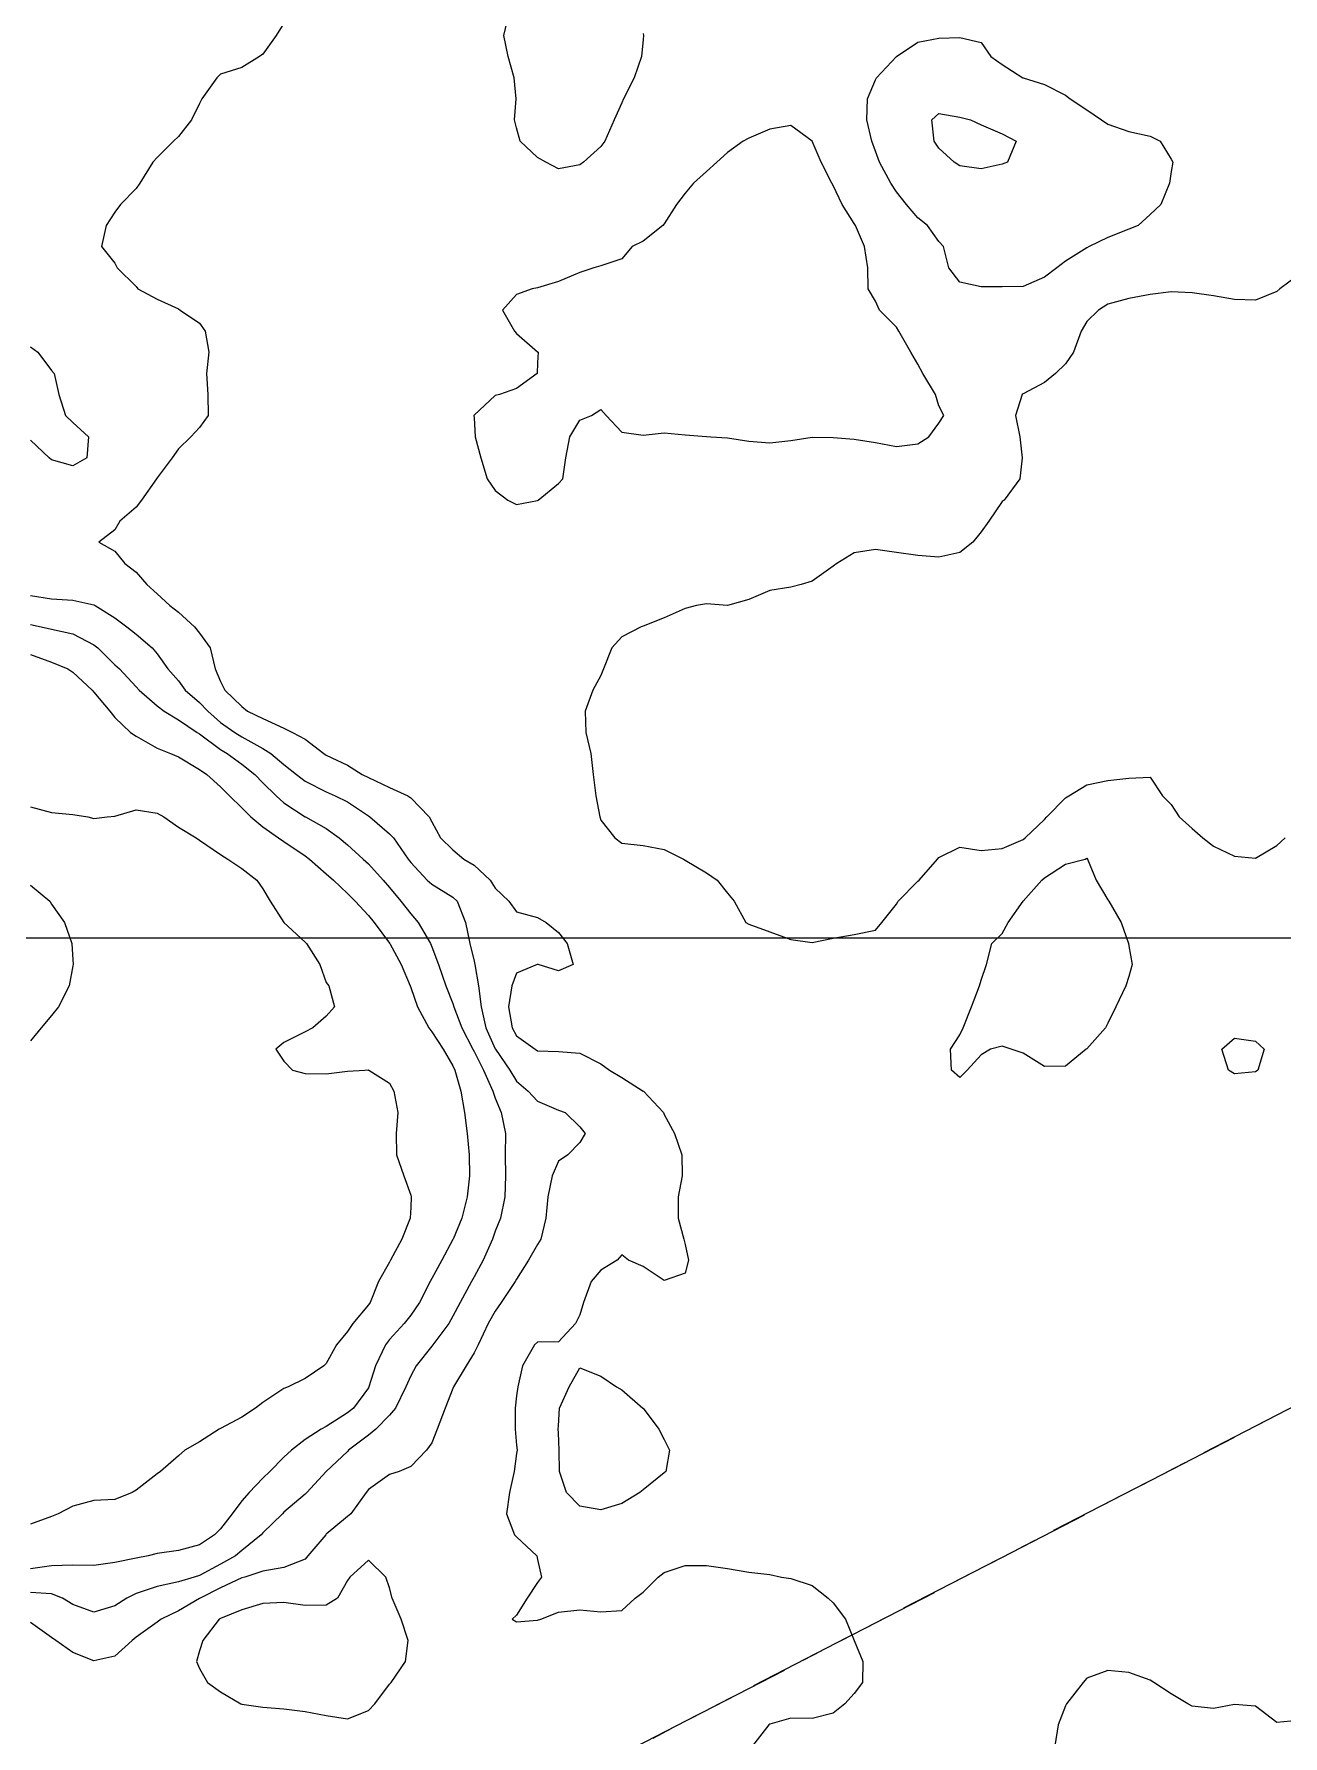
# Model space of a CAD drawing. Header units: centimetres. Extents: x 0 to 642158, y -847 to 649707.
# Drawn here: x 617417.83 to 617447.4, y 620768.49 to 620808.78 of the extents above; entities that cross this region are included whole.
import ezdxf

# ---------------------------------------------------------------- set-up
doc = ezdxf.new("R2010")
doc.units = ezdxf.units.CM
doc.header["$MEASUREMENT"] = 0
doc.linetypes.add('CENTERX2', pattern=[4, 2.5, -0.5, 0.5, -0.5])
doc.layers.add('MEV_grille', color=254, linetype='Continuous', lineweight=9)
doc.layers.add('WAL_topographie 0.5', color=253, linetype='Continuous', lineweight=20)
doc.layers.add('SPW_parcellaire cadastral', color=7, linetype='CENTERX2', lineweight=25, true_color=0xff0542)

# ---------------------------------------------------------------- blocks, each defined once
blk = doc.blocks.new('*U114')
at = {"layer": 'MEV_grille', "transparency": 33554687}
blk.add_lwpolyline([(-1338.461, 0), (1338.461, 0)], dxfattribs=at)
blk = doc.blocks.new('*U115')
at = {"layer": 'MEV_grille', "color": 0, "linetype": 'ByBlock', "lineweight": -2, "transparency": 16777216}
blk.add_blockref('*U114', (0, -1600), dxfattribs=at)

msp = doc.modelspace()

# ---------------------------------------------------------------- linework, layer by layer
at = {"layer": 'SPW_parcellaire cadastral'}
for points in [[(617445.143, 620944.903), (617450.229, 620932.944), (617453.012, 620927.377), (617460.44, 620932.438), (617479.493, 620945.43), (617546.487, 620840.855), (617454.845, 620780.014), (617404.956, 620754.186)], [(617404.956, 620754.186), (617454.845, 620780.014), (617546.487, 620840.855), (617597.653, 620762.022), (617447.371, 620685.97), (617443.362, 620692.406), (617418.115, 620733.491), (617404.956, 620754.186)]]:
    msp.add_lwpolyline(points, dxfattribs=at)
at = {"layer": 'WAL_topographie 0.5'}
for points in [[(617430.837, 620805.75), (617430.75, 620805.687), (617430.25, 620805.595), (617429.945, 620805.75), (617429.75, 620805.86), (617429.344, 620806.25), (617429.25, 620806.567), (617429.204, 620806.75), (617429.245, 620807.25), (617429.195, 620807.75), (617429.054, 620808.25), (617428.958, 620808.75), (617429.074, 620809.25)], [(617423.75, 620809.042), (617423.566, 620808.75), (617423.25, 620808.311), (617423.174, 620808.25), (617422.75, 620807.995), (617422.25, 620807.837), (617422.16, 620807.75), (617421.807, 620807.25), (617421.75, 620807.142), (617421.564, 620806.75), (617421.25, 620806.355), (617421.138, 620806.25), (617420.75, 620805.862), (617420.647, 620805.75), (617420.34, 620805.25), (617420.25, 620805.128), (617419.882, 620804.75), (617419.75, 620804.565), (617419.543, 620804.25), (617419.432, 620803.75), (617419.75, 620803.361), (617419.804, 620803.25), (617420.25, 620802.804), (617420.288, 620802.75), (617420.75, 620802.503), (617421.25, 620802.277), (617421.29, 620802.25), (617421.75, 620801.937), (617421.888, 620801.75), (617421.973, 620801.25), (617421.916, 620800.75), (617421.951, 620800.25), (617421.954, 620799.75), (617421.75, 620799.468), (617421.549, 620799.25), (617421.25, 620798.96), (617421.105, 620798.75), (617420.75, 620798.28), (617420.734, 620798.25), (617420.377, 620797.75), (617420.25, 620797.58), (617419.868, 620797.25), (617419.75, 620797.047), (617419.37, 620796.75), (617419.75, 620796.541), (617419.986, 620796.25), (617420.25, 620796.045), (617420.507, 620795.75), (617420.75, 620795.533), (617421.052, 620795.25), (617421.25, 620795.096), (617421.63, 620794.75), (617421.75, 620794.599), (617422.002, 620794.25), (617422.119, 620793.75), (617422.25, 620793.451), (617422.35, 620793.25), (617422.75, 620792.86), (617422.89, 620792.75), (617423.25, 620792.574), (617423.75, 620792.347), (617423.952, 620792.25), (617424.25, 620792.089), (617424.69, 620791.75), (617424.75, 620791.712), (617425.25, 620791.474), (617425.602, 620791.25), (617425.75, 620791.179), (617426.25, 620790.947), (617426.682, 620790.75), (617426.75, 620790.703), (617427.183, 620790.25), (617427.25, 620790.129), (617427.457, 620789.75), (617427.75, 620789.469), (617428.011, 620789.25), (617428.25, 620789.109), (617428.628, 620788.75), (617428.75, 620788.557), (617429.076, 620788.25), (617429.25, 620788.004), (617429.75, 620787.863), (617429.954, 620787.75), (617430.25, 620787.508), (617430.45, 620787.25), (617430.596, 620786.75), (617430.25, 620786.605), (617429.768, 620786.75), (617429.75, 620786.755), (617429.742, 620786.75), (617429.25, 620786.551), (617429.141, 620786.25), (617429.062, 620785.75), (617429.148, 620785.25), (617429.25, 620785.067), (617429.697, 620784.75), (617429.75, 620784.711), (617430.25, 620784.697), (617430.75, 620784.655), (617431.25, 620784.403), (617431.457, 620784.25), (617431.75, 620784.077), (617432.25, 620783.754), (617432.261, 620783.75), (617432.735, 620783.25), (617432.75, 620783.2), (617432.995, 620782.75), (617433.17, 620782.25), (617433.172, 620781.75), (617433.077, 620781.25), (617433.082, 620780.75), (617433.216, 620780.25), (617433.25, 620780.121), (617433.323, 620779.75), (617433.25, 620779.447), (617432.75, 620779.272), (617432.25, 620779.604), (617431.903, 620779.75), (617431.75, 620779.879), (617431.635, 620779.75), (617431.25, 620779.512), (617431.019, 620779.25), (617430.836, 620778.75), (617430.75, 620778.458), (617430.648, 620778.25), (617430.25, 620777.821), (617429.75, 620777.814), (617429.679, 620777.75), (617429.395, 620777.25), (617429.288, 620776.75), (617429.25, 620776.544), (617429.226, 620776.25), (617429.224, 620775.75), (617429.25, 620775.375), (617429.269, 620775.25), (617429.25, 620775.175), (617429.198, 620774.75), (617429.086, 620774.25), (617429.014, 620773.75), (617429.209, 620773.25), (617429.25, 620773.2), (617429.738, 620772.75), (617429.75, 620772.667), (617429.843, 620772.25), (617429.75, 620772.123), (617429.506, 620771.75), (617429.25, 620771.346), (617429.152, 620771.25), (617429.25, 620771.19), (617429.75, 620771.225), (617429.833, 620771.25), (617430.25, 620771.418), (617430.75, 620771.474), (617431.25, 620771.425), (617431.75, 620771.455), (617432.062, 620771.75), (617432.25, 620771.889), (617432.608, 620772.25), (617432.75, 620772.359), (617433.25, 620772.522), (617433.75, 620772.524), (617434.25, 620772.454), (617434.75, 620772.368), (617435.25, 620772.306), (617435.53, 620772.25), (617435.75, 620772.215), (617436.25, 620772.053), (617436.63, 620771.75), (617436.75, 620771.641), (617437.042, 620771.25), (617437.25, 620770.75), (617437.25, 620770.75), (617437.449, 620770.25), (617437.441, 620769.75), (617437.25, 620769.488), (617437.027, 620769.25), (617436.75, 620769.026), (617436.25, 620768.903), (617435.75, 620768.909), (617435.25, 620768.764), (617435.229, 620768.75), (617434.838, 620768.25)], [(617432.25, 620808.801), (617432.261, 620808.75), (617432.25, 620808.653), (617432.211, 620808.25), (617432.042, 620807.75), (617431.79, 620807.25), (617431.75, 620807.158), (617431.569, 620806.75), (617431.347, 620806.25), (617431.25, 620806.121), (617430.837, 620805.75)], [(617442.044, 620803.25), (617441.75, 620803.026), (617441.25, 620802.809), (617440.75, 620802.795), (617440.25, 620802.8), (617439.75, 620802.906), (617439.486, 620803.25), (617439.359, 620803.75), (617439.25, 620803.871), (617438.98, 620804.25), (617438.75, 620804.436), (617438.486, 620804.75), (617438.25, 620805.048), (617438.115, 620805.25), (617437.848, 620805.75), (617437.75, 620806.01), (617437.661, 620806.25), (617437.55, 620806.75), (617437.559, 620807.25), (617437.75, 620807.698), (617437.776, 620807.75), (617438.245, 620808.25), (617438.25, 620808.255), (617438.75, 620808.594), (617439.25, 620808.684), (617439.75, 620808.701), (617440.25, 620808.585), (617440.483, 620808.25), (617440.75, 620808.064), (617441.242, 620807.75), (617441.25, 620807.747), (617441.75, 620807.588), (617442.25, 620807.335), (617442.357, 620807.25), (617442.75, 620806.987), (617443.105, 620806.75), (617443.25, 620806.647), (617443.75, 620806.474), (617444.25, 620806.363), (617444.491, 620806.25), (617444.75, 620805.82), (617444.79, 620805.75), (617444.75, 620805.531), (617444.714, 620805.25), (617444.503, 620804.75), (617444.25, 620804.51), (617443.969, 620804.25), (617443.75, 620804.164), (617443.25, 620803.968), (617442.81, 620803.75), (617442.75, 620803.723), (617442.25, 620803.41), (617442.044, 620803.25)], [(617440.875, 620805.75), (617440.75, 620805.704), (617440.25, 620805.595), (617439.75, 620805.664), (617439.615, 620805.75), (617439.25, 620806.082), (617439.141, 620806.25), (617439.083, 620806.75), (617439.25, 620806.901), (617439.75, 620806.819), (617440, 620806.75), (617440.25, 620806.632), (617440.75, 620806.419), (617441.083, 620806.25), (617440.875, 620805.75)], [(617429.75, 620797.741), (617429.763, 620797.75), (617430.25, 620798.142), (617430.348, 620798.25), (617430.424, 620798.75), (617430.519, 620799.25), (617430.75, 620799.644), (617431.028, 620799.75), (617431.25, 620799.896), (617431.375, 620799.75), (617431.75, 620799.359), (617432.25, 620799.289), (617432.75, 620799.341), (617433.25, 620799.295), (617433.75, 620799.259), (617433.857, 620799.25), (617434.25, 620799.222), (617434.75, 620799.143), (617435.25, 620799.109), (617435.75, 620799.163), (617436.25, 620799.239), (617436.75, 620799.235), (617437.25, 620799.195), (617437.75, 620799.112), (617438.25, 620799.017), (617438.75, 620799.079), (617439.011, 620799.25), (617439.25, 620799.57), (617439.369, 620799.75), (617439.25, 620799.978), (617439.172, 620800.25), (617438.87, 620800.75), (617438.75, 620800.97), (617438.587, 620801.25), (617438.305, 620801.75), (617438.25, 620801.843), (617437.846, 620802.25), (617437.75, 620802.461), (617437.578, 620802.75), (617437.568, 620803.25), (617437.489, 620803.75), (617437.277, 620804.25), (617437.25, 620804.296), (617436.962, 620804.75), (617436.75, 620805.202), (617436.718, 620805.25), (617436.469, 620805.75), (617436.25, 620806.25), (617436.25, 620806.25), (617435.75, 620806.616), (617435.25, 620806.535), (617434.75, 620806.322), (617434.622, 620806.25), (617434.25, 620805.981), (617433.995, 620805.75), (617433.75, 620805.526), (617433.443, 620805.25), (617433.25, 620805.016), (617433.038, 620804.75), (617432.75, 620804.29), (617432.714, 620804.25), (617432.25, 620803.881), (617431.989, 620803.75), (617431.75, 620803.458), (617431.25, 620803.295), (617431.083, 620803.25), (617430.75, 620803.137), (617430.25, 620802.928), (617429.75, 620802.778), (617429.625, 620802.75), (617429.25, 620802.621), (617428.921, 620802.25), (617429.203, 620801.75), (617429.25, 620801.696), (617429.75, 620801.258), (617429.763, 620801.25), (617429.75, 620801), (617429.743, 620800.75), (617429.25, 620800.394), (617428.85, 620800.25), (617428.75, 620800.224), (617428.25, 620799.758), (617428.246, 620799.75), (617428.25, 620799.694), (617428.272, 620799.25), (617428.407, 620798.75), (617428.563, 620798.25), (617428.75, 620797.974), (617429.052, 620797.75), (617429.25, 620797.646), (617429.75, 620797.741)], [(617447.75, 620803.066), (617447.326, 620802.75), (617447.25, 620802.686), (617446.75, 620802.482), (617446.25, 620802.5), (617445.75, 620802.586), (617445.25, 620802.658), (617444.75, 620802.682), (617444.25, 620802.614), (617443.75, 620802.519), (617443.25, 620802.387), (617443.029, 620802.25), (617442.75, 620801.981), (617442.62, 620801.75), (617442.435, 620801.25), (617442.25, 620800.976), (617442.014, 620800.75), (617441.75, 620800.531), (617441.25, 620800.265), (617441.226, 620800.25), (617441.066, 620799.75), (617441.17, 620799.25), (617441.22, 620798.75), (617441.169, 620798.25), (617440.794, 620797.75), (617440.75, 620797.719), (617440.435, 620797.25), (617440.25, 620796.996), (617440.053, 620796.75), (617439.75, 620796.509), (617439.25, 620796.401), (617438.75, 620796.439), (617438.25, 620796.507), (617437.75, 620796.578), (617437.25, 620796.498), (617436.837, 620796.25), (617436.75, 620796.182), (617436.25, 620795.832), (617435.992, 620795.75), (617435.75, 620795.687), (617435.25, 620795.61), (617434.75, 620795.397), (617434.25, 620795.256), (617433.75, 620795.293), (617433.513, 620795.25), (617433.25, 620795.18), (617432.75, 620794.962), (617432.25, 620794.767), (617432.202, 620794.75), (617431.75, 620794.512), (617431.511, 620794.25), (617431.314, 620793.75), (617431.25, 620793.596), (617431.059, 620793.25), (617430.882, 620792.75), (617430.898, 620792.25), (617431.01, 620791.75), (617431.07, 620791.25), (617431.129, 620790.75), (617431.225, 620790.25), (617431.25, 620790.171), (617431.58, 620789.75), (617431.75, 620789.628), (617432.25, 620789.571), (617432.75, 620789.478), (617433.206, 620789.25), (617433.25, 620789.22), (617433.75, 620788.927), (617434, 620788.75), (617434.25, 620788.439), (617434.409, 620788.25), (617434.683, 620787.75), (617434.75, 620787.706), (617435.25, 620787.525), (617435.75, 620787.345), (617436.25, 620787.273), (617436.75, 620787.38), (617437.25, 620787.463), (617437.75, 620787.57), (617437.903, 620787.75), (617438.25, 620788.182), (617438.287, 620788.25), (617438.75, 620788.727), (617438.785, 620788.75), (617439.22, 620789.25), (617439.25, 620789.29), (617439.75, 620789.531), (617440.25, 620789.453), (617440.75, 620789.5), (617441.25, 620789.716), (617441.293, 620789.75), (617441.75, 620790.183), (617441.805, 620790.25), (617442.25, 620790.699), (617442.327, 620790.75), (617442.75, 620791.007), (617443.25, 620791.107), (617443.75, 620791.162), (617444.25, 620791.189), (617444.546, 620790.75), (617444.75, 620790.539), (617444.943, 620790.25), (617445.25, 620789.972), (617445.501, 620789.75), (617445.75, 620789.557), (617446.25, 620789.319), (617446.75, 620789.27), (617447.25, 620789.567), (617447.446, 620789.75)], [(617417.75, 620801.375), (617417.92, 620801.25), (617418.25, 620800.815), (617418.309, 620800.75), (617418.417, 620800.25), (617418.576, 620799.75), (617418.75, 620799.59), (617419.12, 620799.25), (617419.08, 620798.75), (617418.75, 620798.558), (617418.25, 620798.706), (617418.191, 620798.75), (617417.75, 620799.171)], [(617417.75, 620795.487), (617418.25, 620795.413), (617418.75, 620795.383), (617419.25, 620795.266), (617419.279, 620795.25), (617419.75, 620794.961), (617420.03, 620794.75), (617420.25, 620794.578), (617420.628, 620794.25), (617420.75, 620794.108), (617421.001, 620793.75), (617421.25, 620793.47), (617421.415, 620793.25), (617421.75, 620792.959), (617421.944, 620792.75), (617422.25, 620792.487), (617422.583, 620792.25), (617422.75, 620792.145), (617423.25, 620791.87), (617423.442, 620791.75), (617423.75, 620791.492), (617424.047, 620791.25), (617424.25, 620791.094), (617424.75, 620790.843), (617424.962, 620790.75), (617425.25, 620790.607), (617425.75, 620790.276), (617425.785, 620790.25), (617426.25, 620789.845), (617426.339, 620789.75), (617426.693, 620789.25), (617426.75, 620789.17), (617427.141, 620788.75), (617427.25, 620788.655), (617427.75, 620788.351), (617427.847, 620788.25), (617428.043, 620787.75), (617428.153, 620787.25), (617428.25, 620786.829), (617428.267, 620786.75), (617428.358, 620786.25), (617428.419, 620785.75), (617428.527, 620785.25), (617428.75, 620784.757), (617428.754, 620784.75), (617429.096, 620784.25), (617429.25, 620783.993), (617429.532, 620783.75), (617429.75, 620783.518), (617430.25, 620783.307), (617430.402, 620783.25), (617430.75, 620782.906), (617430.88, 620782.75), (617430.75, 620782.538), (617430.469, 620782.25), (617430.25, 620782.094), (617430.098, 620781.75), (617429.999, 620781.25), (617429.948, 620780.75), (617429.828, 620780.25), (617429.75, 620780.122), (617429.535, 620779.75), (617429.25, 620779.305), (617429.22, 620779.25), (617428.892, 620778.75), (617428.75, 620778.548), (617428.584, 620778.25), (617428.345, 620777.75), (617428.25, 620777.556), (617428.065, 620777.25), (617427.764, 620776.75), (617427.75, 620776.716), (617427.563, 620776.25), (617427.38, 620775.75), (617427.25, 620775.424), (617427.12, 620775.25), (617426.75, 620774.865), (617426.475, 620774.75), (617426.25, 620774.679), (617425.75, 620774.323), (617425.695, 620774.25), (617425.334, 620773.75), (617425.25, 620773.683), (617424.75, 620773.261), (617424.737, 620773.25), (617424.314, 620772.75), (617424.25, 620772.67), (617423.75, 620772.477), (617423.25, 620772.391), (617422.827, 620772.25), (617422.75, 620772.228), (617422.25, 620771.992), (617421.766, 620771.75), (617421.75, 620771.739), (617421.25, 620771.451), (617420.842, 620771.25), (617420.75, 620771.184), (617420.25, 620770.823), (617420.154, 620770.75), (617419.75, 620770.375), (617419.25, 620770.265), (617418.75, 620770.46), (617418.348, 620770.75), (617418.25, 620770.821), (617417.75, 620771.17)], [(617417.75, 620794.805), (617418, 620794.75), (617418.25, 620794.691), (617418.75, 620794.584), (617419.25, 620794.325), (617419.342, 620794.25), (617419.75, 620793.852), (617419.854, 620793.75), (617420.25, 620793.331), (617420.325, 620793.25), (617420.75, 620792.874), (617420.917, 620792.75), (617421.25, 620792.548), (617421.693, 620792.25), (617421.75, 620792.213), (617422.25, 620791.844), (617422.405, 620791.75), (617422.75, 620791.494), (617423.06, 620791.25), (617423.25, 620791.053), (617423.562, 620790.75), (617423.75, 620790.582), (617424.25, 620790.253), (617424.257, 620790.25), (617424.75, 620789.975), (617425.059, 620789.75), (617425.25, 620789.589), (617425.627, 620789.25), (617425.75, 620789.136), (617426.101, 620788.75), (617426.25, 620788.578), (617426.515, 620788.25), (617426.75, 620787.95), (617426.929, 620787.75), (617427.216, 620787.25), (617427.25, 620787.168), (617427.409, 620786.75), (617427.585, 620786.25), (617427.75, 620785.826), (617427.773, 620785.75), (617427.962, 620785.25), (617428.219, 620784.75), (617428.25, 620784.692), (617428.473, 620784.25), (617428.696, 620783.75), (617428.75, 620783.587), (617428.89, 620783.25), (617428.991, 620782.75), (617428.989, 620782.25), (617428.991, 620781.75), (617428.977, 620781.25), (617428.873, 620780.75), (617428.75, 620780.439), (617428.683, 620780.25), (617428.461, 620779.75), (617428.25, 620779.356), (617428.192, 620779.25), (617427.919, 620778.75), (617427.75, 620778.426), (617427.651, 620778.25), (617427.275, 620777.75), (617427.25, 620777.718), (617426.879, 620777.25), (617426.75, 620777.012), (617426.637, 620776.75), (617426.391, 620776.25), (617426.25, 620776.084), (617425.921, 620775.75), (617425.75, 620775.612), (617425.276, 620775.25), (617425.25, 620775.225), (617424.75, 620774.751), (617424.748, 620774.75), (617424.291, 620774.25), (617424.25, 620774.209), (617423.75, 620773.782), (617423.716, 620773.75), (617423.25, 620773.296), (617423.211, 620773.25), (617422.75, 620772.878), (617422.602, 620772.75), (617422.25, 620772.554), (617421.75, 620772.287), (617421.628, 620772.25), (617421.25, 620772.137), (617420.75, 620772.026), (617420.25, 620771.858), (617420.029, 620771.75), (617419.75, 620771.568), (617419.25, 620771.414), (617418.75, 620771.598), (617418.508, 620771.75), (617418.25, 620771.848), (617417.75, 620771.883)], [(617417.75, 620794.095), (617418.25, 620793.914), (617418.635, 620793.75), (617418.75, 620793.674), (617419.21, 620793.25), (617419.25, 620793.204), (617419.631, 620792.75), (617419.75, 620792.602), (617420.119, 620792.25), (617420.25, 620792.156), (617420.75, 620791.877), (617421.062, 620791.75), (617421.25, 620791.668), (617421.75, 620791.37), (617421.924, 620791.25), (617422.25, 620790.963), (617422.46, 620790.75), (617422.75, 620790.46), (617422.963, 620790.25), (617423.25, 620790.016), (617423.624, 620789.75), (617423.75, 620789.662), (617424.25, 620789.328), (617424.356, 620789.25), (617424.75, 620788.903), (617424.919, 620788.75), (617425.25, 620788.433), (617425.433, 620788.25), (617425.75, 620787.914), (617425.881, 620787.75), (617426.25, 620787.255), (617426.254, 620787.25), (617426.527, 620786.75), (617426.736, 620786.25), (617426.75, 620786.212), (617426.91, 620785.75), (617427.178, 620785.25), (617427.25, 620785.155), (617427.517, 620784.75), (617427.75, 620784.35), (617427.797, 620784.25), (617427.936, 620783.75), (617428.024, 620783.25), (617428.09, 620782.75), (617428.136, 620782.25), (617428.14, 620781.75), (617428.089, 620781.25), (617427.957, 620780.75), (617427.755, 620780.25), (617427.75, 620780.24), (617427.49, 620779.75), (617427.25, 620779.319), (617427.212, 620779.25), (617426.96, 620778.75), (617426.75, 620778.452), (617426.594, 620778.25), (617426.25, 620777.874), (617426.15, 620777.75), (617425.913, 620777.25), (617425.762, 620776.75), (617425.75, 620776.729), (617425.394, 620776.25), (617425.25, 620776.135), (617424.75, 620775.817), (617424.633, 620775.75), (617424.25, 620775.504), (617423.927, 620775.25), (617423.75, 620775.086), (617423.416, 620774.75), (617423.25, 620774.587), (617422.925, 620774.25), (617422.75, 620774.05), (617422.525, 620773.75), (617422.25, 620773.392), (617422.104, 620773.25), (617421.75, 620773.015), (617421.25, 620772.878), (617420.75, 620772.805), (617420.532, 620772.75), (617420.25, 620772.695), (617419.75, 620772.591), (617419.25, 620772.524), (617418.75, 620772.528), (617418.25, 620772.517), (617417.75, 620772.441)], [(617417.75, 620790.484), (617418.25, 620790.349), (617418.75, 620790.302), (617419.11, 620790.25), (617419.25, 620790.214), (617419.568, 620790.25), (617419.75, 620790.265), (617420.25, 620790.412), (617420.75, 620790.337), (617420.908, 620790.25), (617421.25, 620790.006), (617421.673, 620789.75), (617421.75, 620789.7), (617422.25, 620789.36), (617422.421, 620789.25), (617422.75, 620789.029), (617423.109, 620788.75), (617423.25, 620788.544), (617423.425, 620788.25), (617423.745, 620787.75), (617423.75, 620787.746), (617424.25, 620787.283), (617424.283, 620787.25), (617424.595, 620786.75), (617424.75, 620786.329), (617424.809, 620786.25), (617424.947, 620785.75), (617424.75, 620785.526), (617424.43, 620785.25), (617424.25, 620785.158), (617423.75, 620784.91), (617423.555, 620784.75), (617423.75, 620784.464), (617423.95, 620784.25), (617424.25, 620784.17), (617424.75, 620784.167), (617425.25, 620784.23), (617425.667, 620784.25), (617425.75, 620784.26), (617425.759, 620784.25), (617426.25, 620783.942), (617426.352, 620783.75), (617426.449, 620783.25), (617426.407, 620782.75), (617426.413, 620782.25), (617426.591, 620781.75), (617426.75, 620781.295), (617426.759, 620781.25), (617426.75, 620781), (617426.739, 620780.75), (617426.537, 620780.25), (617426.269, 620779.75), (617426.25, 620779.707), (617425.99, 620779.25), (617425.788, 620778.75), (617425.75, 620778.698), (617425.376, 620778.25), (617425.25, 620778.061), (617424.991, 620777.75), (617424.75, 620777.303), (617424.693, 620777.25), (617424.25, 620776.951), (617423.847, 620776.75), (617423.75, 620776.713), (617423.25, 620776.386), (617423.077, 620776.25), (617422.75, 620776.032), (617422.25, 620775.765), (617422.218, 620775.75), (617421.75, 620775.449), (617421.4, 620775.25), (617421.25, 620775.122), (617420.826, 620774.75), (617420.75, 620774.697), (617420.25, 620774.305), (617420.155, 620774.25), (617419.75, 620774.083), (617419.25, 620774.059), (617418.75, 620773.924), (617418.408, 620773.75), (617418.25, 620773.682), (617417.75, 620773.5)], [(617439.919, 620784.25), (617439.75, 620784.078), (617439.55, 620784.25), (617439.526, 620784.75), (617439.75, 620785.091), (617439.827, 620785.25), (617440.024, 620785.75), (617440.217, 620786.25), (617440.25, 620786.383), (617440.382, 620786.75), (617440.509, 620787.25), (617440.75, 620787.489), (617440.89, 620787.75), (617441.245, 620788.25), (617441.25, 620788.255), (617441.689, 620788.75), (617441.75, 620788.803), (617442.25, 620789.128), (617442.713, 620789.25), (617442.75, 620789.269), (617442.768, 620789.25), (617442.976, 620788.75), (617443.25, 620788.288), (617443.272, 620788.25), (617443.565, 620787.75), (617443.743, 620787.25), (617443.75, 620787.194), (617443.827, 620786.75), (617443.75, 620786.471), (617443.679, 620786.25), (617443.441, 620785.75), (617443.25, 620785.366), (617443.196, 620785.25), (617442.75, 620784.758), (617442.741, 620784.75), (617442.25, 620784.343), (617441.75, 620784.337), (617441.25, 620784.651), (617440.959, 620784.75), (617440.75, 620784.82), (617440.477, 620784.75), (617440.25, 620784.611), (617439.919, 620784.25)], [(617417.75, 620788.628), (617418.206, 620788.25), (617418.25, 620788.184), (617418.552, 620787.75), (617418.73, 620787.25), (617418.75, 620786.861), (617418.757, 620786.75), (617418.75, 620786.72), (617418.663, 620786.25), (617418.411, 620785.75), (617418.25, 620785.542), (617418, 620785.25), (617417.75, 620784.944)], [(617446.801, 620784.25), (617446.75, 620784.211), (617446.25, 620784.163), (617446.106, 620784.25), (617445.953, 620784.75), (617446.25, 620785.007), (617446.75, 620784.935), (617446.949, 620784.75), (617446.801, 620784.25)], [(617432.172, 620774.25), (617431.75, 620773.991), (617431.25, 620773.838), (617430.75, 620773.929), (617430.44, 620774.25), (617430.271, 620774.75), (617430.262, 620775.25), (617430.25, 620775.667), (617430.243, 620775.75), (617430.25, 620775.833), (617430.274, 620776.25), (617430.503, 620776.75), (617430.75, 620777.201), (617431.25, 620777.007), (617431.623, 620776.75), (617431.75, 620776.686), (617432.246, 620776.25), (617432.25, 620776.247), (617432.626, 620775.75), (617432.75, 620775.51), (617432.874, 620775.25), (617432.786, 620774.75), (617432.75, 620774.718), (617432.25, 620774.313), (617432.172, 620774.25)], [(617425.75, 620769.089), (617425.9, 620769.25), (617426.25, 620769.714), (617426.289, 620769.75), (617426.624, 620770.25), (617426.689, 620770.75), (617426.524, 620771.25), (617426.312, 620771.75), (617426.25, 620771.991), (617426.164, 620772.25), (617425.75, 620772.649), (617425.309, 620772.25), (617425.25, 620772.168), (617425.014, 620771.75), (617424.75, 620771.584), (617424.25, 620771.575), (617423.75, 620771.646), (617423.25, 620771.625), (617422.75, 620771.475), (617422.25, 620771.271), (617422.215, 620771.25), (617421.826, 620770.75), (617421.75, 620770.5), (617421.677, 620770.25), (617421.75, 620770.086), (617421.94, 620769.75), (617422.25, 620769.531), (617422.729, 620769.25), (617422.75, 620769.242), (617423.25, 620769.165), (617423.75, 620769.125), (617424.25, 620769.067), (617424.75, 620768.968), (617425.25, 620768.891), (617425.75, 620769.089)], [(617447.75, 620768.85), (617447.25, 620768.806), (617446.75, 620769.193), (617446.25, 620769.228), (617445.75, 620769.135), (617445.25, 620769.189), (617445.143, 620769.25), (617444.75, 620769.487), (617444.342, 620769.75), (617444.25, 620769.81), (617443.75, 620769.987), (617443.25, 620770.037), (617442.75, 620769.852), (617442.668, 620769.75), (617442.274, 620769.25), (617442.25, 620769.201), (617442.077, 620768.75), (617441.994, 620768.25)]]:
    msp.add_lwpolyline(points, dxfattribs=at)

# ---------------------------------------------------------------- block references
at = {"layer": 'MEV_grille', "transparency": 33554687}
msp.add_blockref('*U115', (616669.481, 622387.381), dxfattribs=at)

doc.saveas('drawing.dxf')
